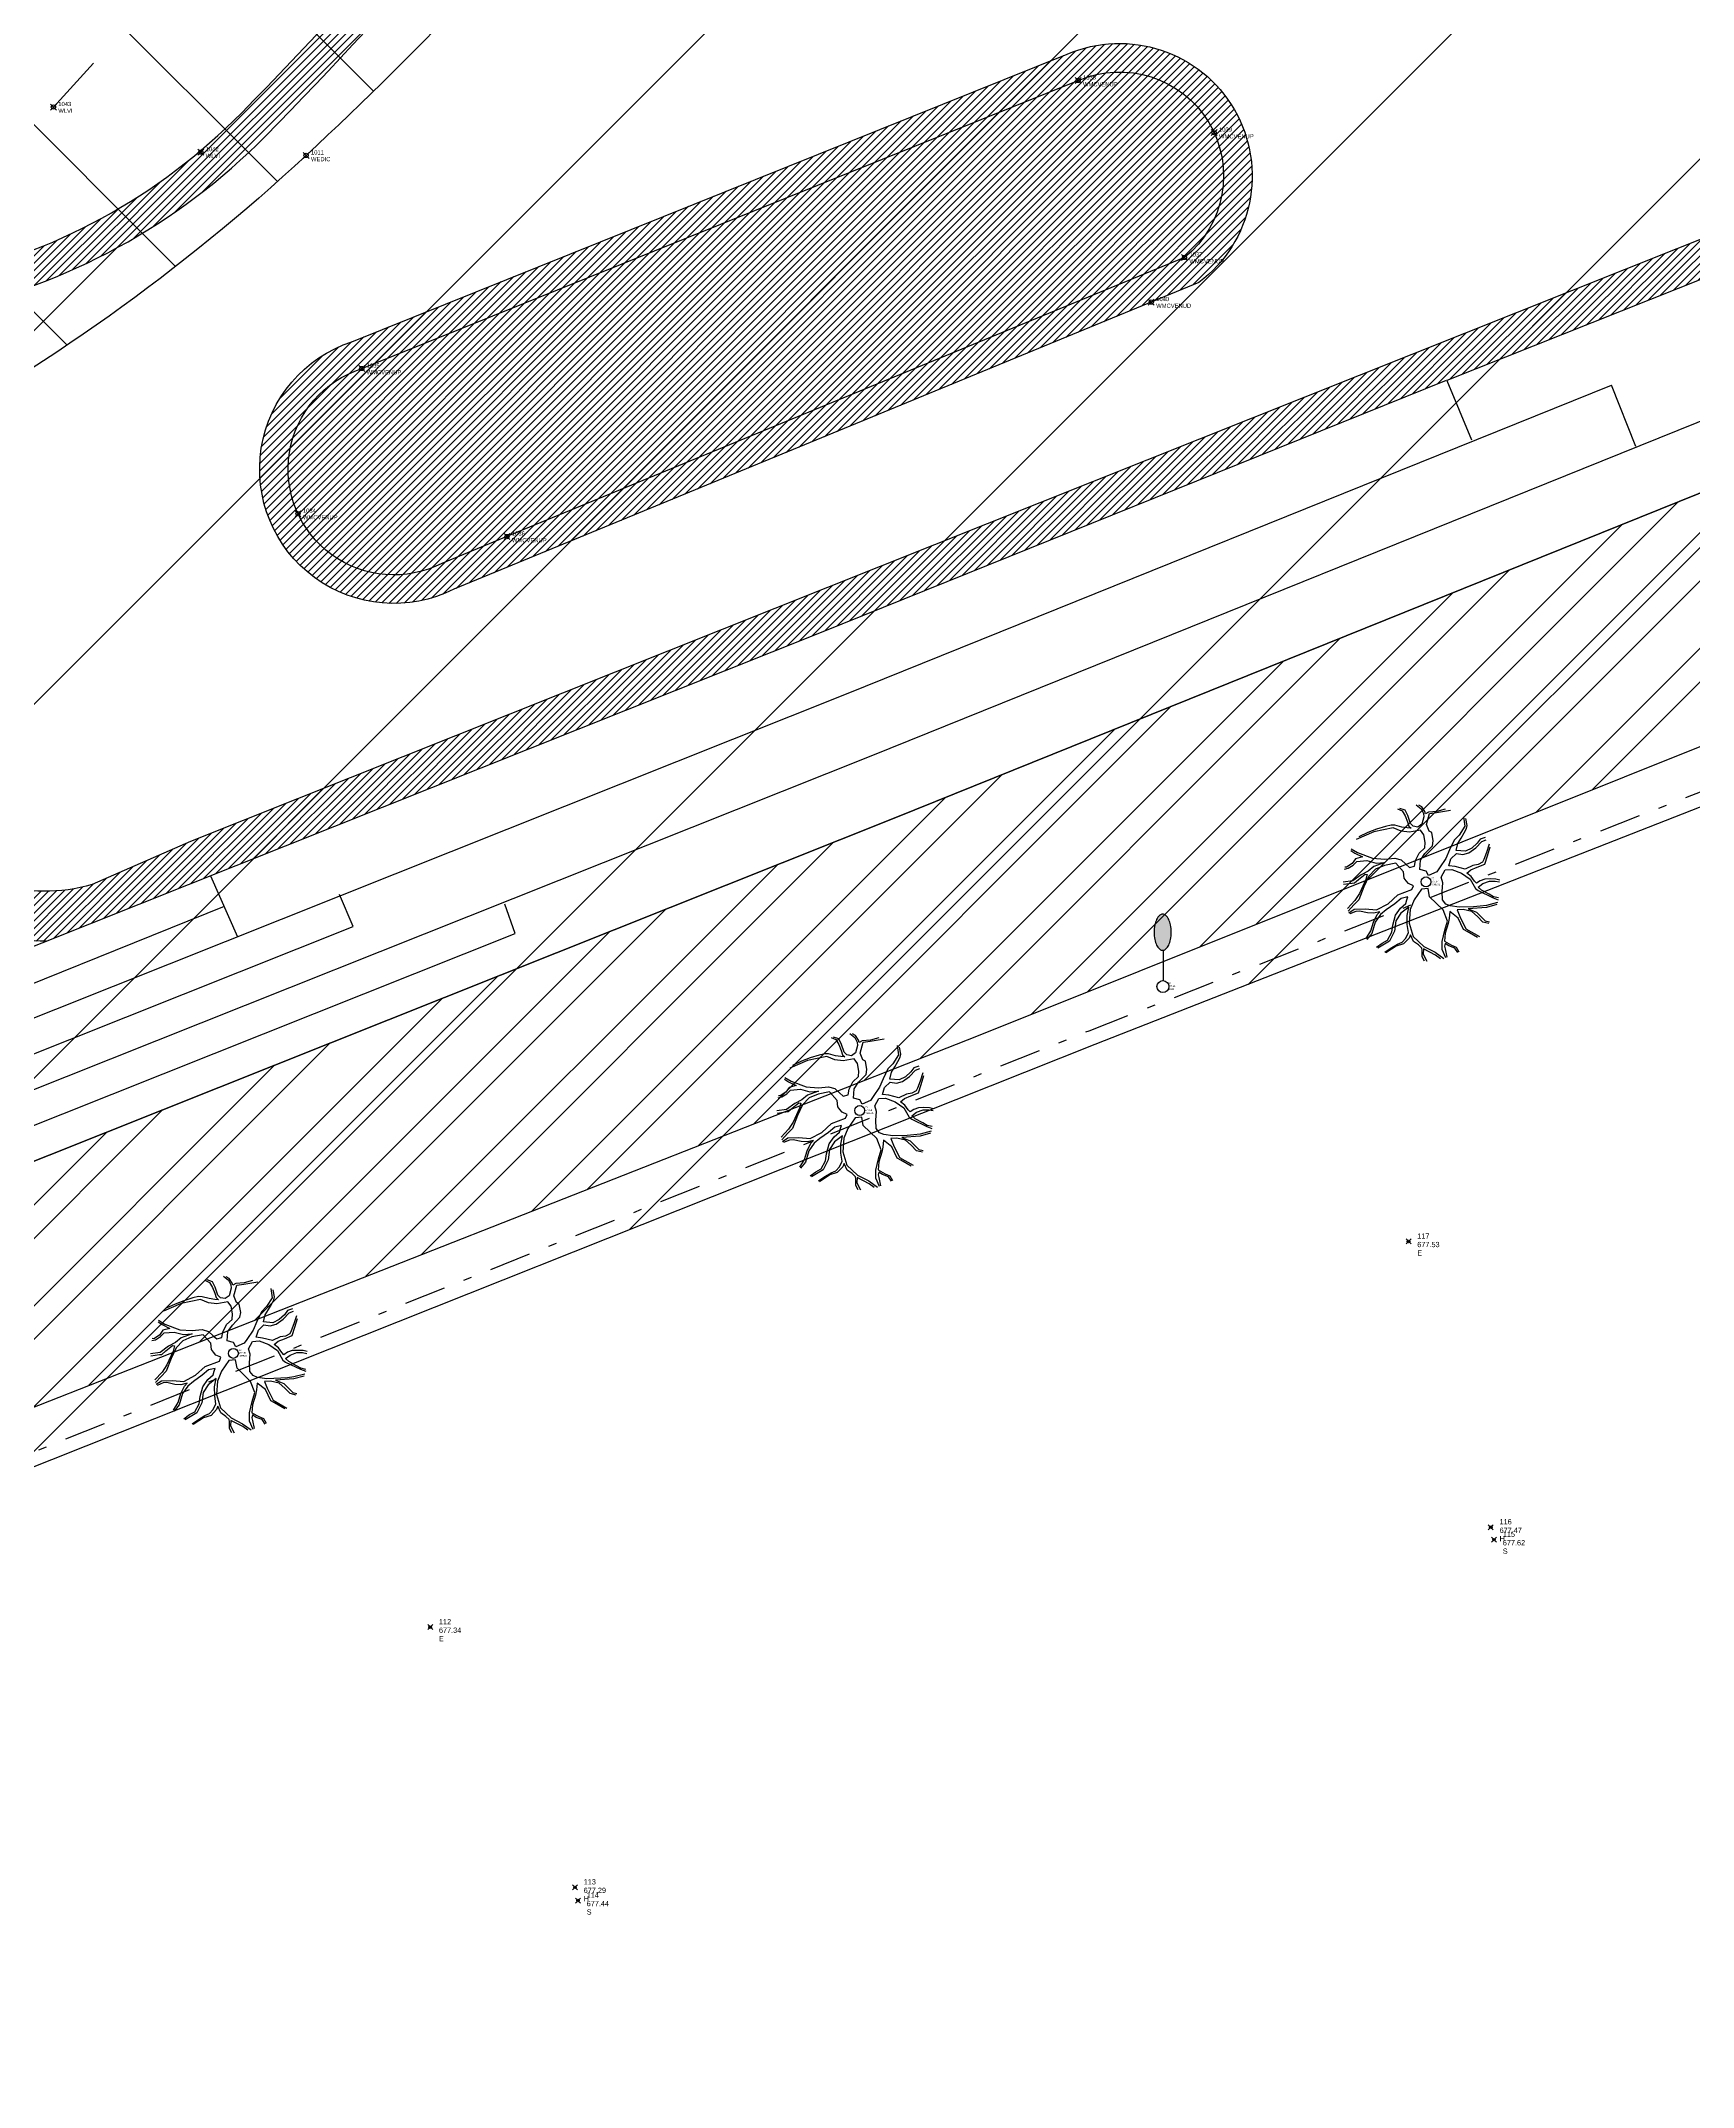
# Model space of a CAD drawing. Extents: x 352140 to 354978, y 6304672 to 6307963.
# Drawn here: x 352574.93 to 352594.79, y 6305439.8 to 6305464.39 of the extents above; entities that cross this region are included whole.
import ezdxf

# ---------------------------------------------------------------- set-up
doc = ezdxf.new("R2010")
doc.units = 0
doc.header["$PDMODE"] = 35
doc.header["$PDSIZE"] = 0.03
doc.linetypes.add('HIDDEN', pattern=[9.525, 6.35, -3.175])
doc.linetypes.add('JPG_DASHDOT', pattern=[1, 0.5, -0.25, 0, -0.25])
doc.layers.get('0').update_dxf_attribs({"linetype": 'CONTINUOUS'})
for name, color, linetype in [('0-LEVANTAMIENTO 2020.SEP', 252, 'CONTINUOUS'), ('02_Geo ext_Acotamiento', 7, 'CONTINUOUS'), ('1-ESCALA', 252, 'CONTINUOUS'), ('1-LINEA EXTERIOR EDIFICIO MADERAS', 252, 'CONTINUOUS'), ('1-LINEA MAMPARA DE CRISTAL', 7, 'HIDDEN'), ('1-MURO', 7, 'CONTINUOUS'), ('1-VEREDA', 251, 'CONTINUOUS'), ('2-ACHURADO MURO', 9, 'CONTINUOUS'), ('2-ACHURADO VEREDA', 252, 'CONTINUOUS'), ('TOP-URB-SOLERAS', 2, 'JPG_DASHDOT'), ('V-NODE - 2013', 4, 'CONTINUOUS'), ('V-NODE-TEXT', 1, 'CONTINUOUS'), ('V-NODE-TEXT 2013', 2, 'CONTINUOUS'), ('V-NODE-TEXT5', 5, 'CONTINUOUS'), ('Z-ARBOL', 253, 'CONTINUOUS'), ('Z-LUM', 253, 'CONTINUOUS')]:
    doc.layers.add(name, color=color, linetype=linetype)
doc.styles.add('ROMANS', font='romans.shx', dxfattribs={"width": 0.75})
doc.dimstyles.new('Principal', dxfattribs={"dimscale": 0, "dimtxt": 2, "dimasz": 2, "dimexe": 1, "dimexo": 1, "dimtad": 1, "dimrnd": 0.05, "dimzin": 1, "dimtxsty": 'ROMANS', "dimcen": 2.5, "dimclrt": 2, "dimaunit": 2, "dimadec": 0, "dimazin": 0, "dimtfac": 1, "dimtmove": 0, "dimatfit": 3, "dimfxl": 1, "dimfxlon": 1, "dimarcsym": 0})
pattern_1 = [(45, (0, 0), (-0.04490128060535, 0.04490128060535), [])]

# ---------------------------------------------------------------- blocks, each defined once
blk = doc.blocks.new('*U223', base_point=(352581.385, 6305442.039))
at = {"layer": 'V-NODE - 2013', "lineweight": -2}
blk.add_point((352581.385, 6305442.039), dxfattribs=at)
at = {"layer": 'V-NODE-TEXT 2013', "linetype": 'ByBlock', "char_height": 0.0635}
for s, insert, attachment_point in [('114', (352581.49, 6305442.072), 7), ('S', (352581.49, 6305441.933), 1), ('677.44', (352581.49, 6305442.034), 1)]:
    blk.add_mtext(s, dxfattribs=dict(at, insert=insert, attachment_point=attachment_point))
blk = doc.blocks.new('*U224', base_point=(352592.396, 6305446.375))
at = {"layer": 'V-NODE - 2013', "lineweight": -2}
blk.add_point((352592.396, 6305446.375), dxfattribs=at)
at = {"layer": 'V-NODE-TEXT 2013', "linetype": 'ByBlock', "char_height": 0.0635}
for s, insert, attachment_point in [('S', (352592.501, 6305446.269), 1), ('677.62', (352592.501, 6305446.37), 1), ('115', (352592.501, 6305446.408), 7)]:
    blk.add_mtext(s, dxfattribs=dict(at, insert=insert, attachment_point=attachment_point))
blk = doc.blocks.new('*U372', base_point=(352581.349, 6305442.198))
at = {"layer": 'V-NODE - 2013', "lineweight": -2}
blk.add_point((352581.349, 6305442.198), dxfattribs=at)
at = {"layer": 'V-NODE-TEXT 2013', "linetype": 'ByBlock', "char_height": 0.0635}
for s, insert, attachment_point in [('677.29', (352581.454, 6305442.193), 1), ('113', (352581.454, 6305442.231), 7), ('H', (352581.454, 6305442.092), 1)]:
    blk.add_mtext(s, dxfattribs=dict(at, insert=insert, attachment_point=attachment_point))
blk = doc.blocks.new('*U373', base_point=(352592.357, 6305446.525))
at = {"layer": 'V-NODE - 2013', "lineweight": -2}
blk.add_point((352592.357, 6305446.525), dxfattribs=at)
at = {"layer": 'V-NODE-TEXT 2013', "linetype": 'ByBlock', "char_height": 0.0635}
for s, insert, attachment_point in [('677.47', (352592.462, 6305446.52), 1), ('116', (352592.462, 6305446.558), 7), ('H', (352592.462, 6305446.419), 1)]:
    blk.add_mtext(s, dxfattribs=dict(at, insert=insert, attachment_point=attachment_point))
blk = doc.blocks.new('*U410', base_point=(352579.609, 6305445.324))
at = {"layer": 'V-NODE - 2013', "lineweight": -2}
blk.add_point((352579.609, 6305445.324), dxfattribs=at)
at = {"layer": 'V-NODE-TEXT 2013', "linetype": 'ByBlock', "char_height": 0.0635}
for s, insert, attachment_point in [('677.34', (352579.714, 6305445.319), 1), ('112', (352579.714, 6305445.357), 7), ('E', (352579.714, 6305445.218), 1)]:
    blk.add_mtext(s, dxfattribs=dict(at, insert=insert, attachment_point=attachment_point))
blk = doc.blocks.new('*U411', base_point=(352591.368, 6305449.959))
at = {"layer": 'V-NODE - 2013', "lineweight": -2}
blk.add_point((352591.368, 6305449.959), dxfattribs=at)
at = {"layer": 'V-NODE-TEXT 2013', "linetype": 'ByBlock', "char_height": 0.0635}
for s, insert, attachment_point in [('117', (352591.473, 6305449.992), 7), ('677.53', (352591.473, 6305449.954), 1), ('E', (352591.473, 6305449.853), 1)]:
    blk.add_mtext(s, dxfattribs=dict(at, insert=insert, attachment_point=attachment_point))
blk = doc.blocks.new('*U637', base_point=(352578.02, 6305458.705))
at = {"layer": 'V-NODE-TEXT5', "lineweight": -2}
for p, q in [((352577.984, 6305458.669), (352578.056, 6305458.741)), ((352577.984, 6305458.741), (352578.056, 6305458.669))]:
    blk.add_line(p, q, dxfattribs=at)
blk.add_circle((352578.02, 6305458.705), 0.0254, dxfattribs=at)
at = {"layer": 'V-NODE-TEXT5', "color": 0, "linetype": 'ByBlock', "char_height": 0.0508}
for s, insert, attachment_point in [('WMCVENUP', (352578.079, 6305458.686), 1), ('1034', (352578.079, 6305458.741), 4)]:
    blk.add_mtext(s, dxfattribs=dict(at, insert=insert, attachment_point=attachment_point))
blk = doc.blocks.new('*U638', base_point=(352578.786, 6305460.449))
at = {"layer": 'V-NODE-TEXT5', "lineweight": -2}
for p, q in [((352578.75, 6305460.413), (352578.822, 6305460.485)), ((352578.75, 6305460.485), (352578.822, 6305460.413))]:
    blk.add_line(p, q, dxfattribs=at)
blk.add_circle((352578.786, 6305460.449), 0.0254, dxfattribs=at)
at = {"layer": 'V-NODE-TEXT5', "color": 0, "linetype": 'ByBlock', "char_height": 0.0508}
for s, insert, attachment_point in [('WMCVENUP', (352578.845, 6305460.43), 1), ('1035', (352578.845, 6305460.485), 4)]:
    blk.add_mtext(s, dxfattribs=dict(at, insert=insert, attachment_point=attachment_point))
blk = doc.blocks.new('*U639', base_point=(352580.532, 6305458.43))
at = {"layer": 'V-NODE-TEXT5', "lineweight": -2}
for p, q in [((352580.496, 6305458.394), (352580.568, 6305458.466)), ((352580.496, 6305458.466), (352580.568, 6305458.394))]:
    blk.add_line(p, q, dxfattribs=at)
blk.add_circle((352580.532, 6305458.43), 0.0254, dxfattribs=at)
at = {"layer": 'V-NODE-TEXT5', "color": 0, "linetype": 'ByBlock', "char_height": 0.0508}
for s, insert, attachment_point in [('WMCVENUP', (352580.591, 6305458.411), 1), ('1036', (352580.591, 6305458.466), 4)]:
    blk.add_mtext(s, dxfattribs=dict(at, insert=insert, attachment_point=attachment_point))
blk = doc.blocks.new('*U640', base_point=(352588.675, 6305461.783))
at = {"layer": 'V-NODE-TEXT5', "lineweight": -2}
for p, q in [((352588.639, 6305461.747), (352588.711, 6305461.819)), ((352588.639, 6305461.819), (352588.711, 6305461.747))]:
    blk.add_line(p, q, dxfattribs=at)
blk.add_circle((352588.675, 6305461.783), 0.0254, dxfattribs=at)
at = {"layer": 'V-NODE-TEXT5', "color": 0, "linetype": 'ByBlock', "char_height": 0.0508}
for s, insert, attachment_point in [('WMCVENUP', (352588.734, 6305461.764), 1), ('1037', (352588.734, 6305461.819), 4)]:
    blk.add_mtext(s, dxfattribs=dict(at, insert=insert, attachment_point=attachment_point))
blk = doc.blocks.new('*U641', base_point=(352587.396, 6305463.91))
at = {"layer": 'V-NODE-TEXT5', "lineweight": -2}
for p, q in [((352587.36, 6305463.874), (352587.432, 6305463.946)), ((352587.36, 6305463.946), (352587.432, 6305463.874))]:
    blk.add_line(p, q, dxfattribs=at)
blk.add_circle((352587.396, 6305463.91), 0.0254, dxfattribs=at)
at = {"layer": 'V-NODE-TEXT5', "color": 0, "linetype": 'ByBlock', "char_height": 0.0508}
for s, insert, attachment_point in [('1038', (352587.455, 6305463.946), 4), ('WMCVENUP', (352587.455, 6305463.891), 1)]:
    blk.add_mtext(s, dxfattribs=dict(at, insert=insert, attachment_point=attachment_point))
blk = doc.blocks.new('*U642', base_point=(352589.031, 6305463.284))
at = {"layer": 'V-NODE-TEXT5', "lineweight": -2}
for p, q in [((352588.995, 6305463.248), (352589.067, 6305463.32)), ((352588.995, 6305463.32), (352589.067, 6305463.248))]:
    blk.add_line(p, q, dxfattribs=at)
blk.add_circle((352589.031, 6305463.284), 0.0254, dxfattribs=at)
at = {"layer": 'V-NODE-TEXT5', "color": 0, "linetype": 'ByBlock', "char_height": 0.0508}
for s, insert, attachment_point in [('WMCVENUP', (352589.09, 6305463.265), 1), ('1039', (352589.09, 6305463.32), 4)]:
    blk.add_mtext(s, dxfattribs=dict(at, insert=insert, attachment_point=attachment_point))
blk = doc.blocks.new('*U643', base_point=(352588.276, 6305461.248))
at = {"layer": 'V-NODE-TEXT5', "lineweight": -2}
for p, q in [((352588.24, 6305461.212), (352588.312, 6305461.284)), ((352588.24, 6305461.284), (352588.312, 6305461.212))]:
    blk.add_line(p, q, dxfattribs=at)
blk.add_circle((352588.276, 6305461.248), 0.0254, dxfattribs=at)
at = {"layer": 'V-NODE-TEXT5', "color": 0, "linetype": 'ByBlock', "char_height": 0.0508}
for s, insert, attachment_point in [('1040', (352588.335, 6305461.284), 4), ('WMCVENUD', (352588.335, 6305461.229), 1)]:
    blk.add_mtext(s, dxfattribs=dict(at, insert=insert, attachment_point=attachment_point))
blk = doc.blocks.new('*U647', base_point=(352576.851, 6305463.049))
at = {"layer": 'V-NODE-TEXT5', "lineweight": -2}
for p, q in [((352576.815, 6305463.013), (352576.887, 6305463.085)), ((352576.815, 6305463.085), (352576.887, 6305463.013))]:
    blk.add_line(p, q, dxfattribs=at)
blk.add_circle((352576.851, 6305463.049), 0.0254, dxfattribs=at)
at = {"layer": 'V-NODE-TEXT5', "color": 0, "linetype": 'ByBlock', "char_height": 0.0508}
for s, insert, attachment_point in [('WLVI', (352576.91, 6305463.03), 1), ('1042', (352576.91, 6305463.085), 4)]:
    blk.add_mtext(s, dxfattribs=dict(at, insert=insert, attachment_point=attachment_point))
blk = doc.blocks.new('*U648', base_point=(352575.08, 6305463.592))
at = {"layer": 'V-NODE-TEXT5', "lineweight": -2}
for p, q in [((352575.044, 6305463.556), (352575.116, 6305463.628)), ((352575.044, 6305463.628), (352575.116, 6305463.556))]:
    blk.add_line(p, q, dxfattribs=at)
blk.add_circle((352575.08, 6305463.592), 0.0254, dxfattribs=at)
at = {"layer": 'V-NODE-TEXT5', "color": 0, "linetype": 'ByBlock', "char_height": 0.0508}
for s, insert, attachment_point in [('WLVI', (352575.139, 6305463.573), 1), ('1043', (352575.139, 6305463.628), 4)]:
    blk.add_mtext(s, dxfattribs=dict(at, insert=insert, attachment_point=attachment_point))
blk = doc.blocks.new('*U693', base_point=(352578.117, 6305463.01))
at = {"layer": 'V-NODE-TEXT5', "lineweight": -2}
for p, q in [((352578.081, 6305462.974), (352578.153, 6305463.046)), ((352578.081, 6305463.046), (352578.153, 6305462.974))]:
    blk.add_line(p, q, dxfattribs=at)
blk.add_circle((352578.117, 6305463.01), 0.0254, dxfattribs=at)
at = {"layer": 'V-NODE-TEXT5', "color": 0, "linetype": 'ByBlock', "char_height": 0.0508}
for s, insert, attachment_point in [('WEDIC', (352578.176, 6305462.991), 1), ('1011', (352578.176, 6305463.046), 4)]:
    blk.add_mtext(s, dxfattribs=dict(at, insert=insert, attachment_point=attachment_point))
blk = doc.blocks.new('ARBOL')
at = {"layer": 'Z-ARBOL', "color": 9, "linetype": 'Continuous', "true_color": 0xbdbdbd}
for p, q in [((-1.4, 3.6), (-1.17, 3.49)), ((-1.03, 3.53), (-1.29, 3.62)), ((-1.17, 3.49), (-1.02, 3.25)), ((-0.9, 3.26), (-1.03, 3.53)), ((-1.02, 3.25), (-0.91, 2.96)), ((-0.77, 2.87), (-0.9, 3.26)), ((-0.48, 3.8), (-0.24, 3.6)), ((-0.21, 3.69), (-0.35, 3.77)), ((-0.24, 3.6), (-0.12, 3.37)), ((-0.06, 3.46), (-0.21, 3.69)), ((-0.1, 3.21), (-0.21, 2.84)), ((-0.12, 3.37), (-0.1, 3.21)), ((-0.03, 3.35), (-0.06, 3.46)), ((0.12, 3.44), (-0.03, 3.35)), ((0.02, 2.83), (0.17, 3.36)), ((0.53, 3.47), (0.12, 3.44)), ((0.17, 3.36), (0.52, 3.41)), ((0.52, 3.41), (1.21, 3.53)), ((0.95, 3.58), (0.53, 3.47)), ((1.85, 3.2), (1.91, 2.74)), ((2.03, 2.78), (1.96, 3.12)), ((-2.57, 2.46), (-3.44, 2.08)), ((-2.87, 2.43), (-3.3, 2.22)), ((-2.44, 2.59), (-2.87, 2.43)), ((-1.61, 2.66), (-2.57, 2.46)), ((-1.99, 2.73), (-2.44, 2.59)), ((-1.72, 2.8), (-1.99, 2.73)), ((-1.54, 2.79), (-1.72, 2.8)), ((-1.23, 2.49), (-1.61, 2.66)), ((-1.19, 2.7), (-1.54, 2.79)), ((-0.82, 2.44), (-1.23, 2.49)), ((-0.92, 2.66), (-1.19, 2.7)), ((-0.73, 2.64), (-0.92, 2.66)), ((-0.91, 2.96), (-0.85, 2.75)), ((-0.85, 2.75), (-0.73, 2.64)), ((-0.27, 2.54), (-0.82, 2.44)), ((-0.63, 2.74), (-0.77, 2.87)), ((-0.4, 2.7), (-0.63, 2.74)), ((-0.21, 2.84), (-0.4, 2.7)), ((-0.1, 2.32), (-0.27, 2.54)), ((-0.04, 1.94), (-0.1, 2.32)), ((0.15, 2.5), (0.02, 2.83)), ((0.28, 2.43), (0.15, 2.5)), ((0.36, 2.02), (0.28, 2.43)), ((0.32, 1.78), (0.36, 2.02)), ((1.39, 2.05), (1.15, 1.57)), ((1.63, 2.3), (1.39, 2.05)), ((1.56, 1.89), (1.73, 2.16)), ((1.91, 2.74), (1.63, 2.3)), ((1.73, 2.16), (1.88, 2.41)), ((1.88, 2.41), (2, 2.63)), ((2, 2.63), (2.03, 2.78)), ((2.67, 2.11), (2.52, 1.9)), ((2.91, 2.19), (2.67, 2.11)), ((2.75, 1.99), (2.96, 2.07)), ((-3.7, 1.55), (-3.5, 1.42)), ((-3.69, 1.63), (-3.38, 1.44)), ((-3.47, 1.14), (-3.63, 0.9)), ((-3.59, 0.83), (-3.41, 1.01)), ((-3.5, 1.42), (-3.12, 1.23)), ((-3.12, 1.23), (-3.47, 1.14)), ((-3.41, 1.01), (-2.91, 1.05)), ((-3.38, 1.44), (-2.63, 1.16)), ((-2.91, 1.05), (-2.46, 0.93)), ((-2.63, 1.16), (-2.02, 1.12)), ((-2.02, 1.12), (-1.54, 1.17)), ((-1.54, 1.17), (-1.22, 1.08)), ((-1.22, 1.08), (-1, 0.87)), ((-0.57, 0.78), (-0.52, 1.05)), ((-0.52, 1.05), (-0.33, 1.42)), ((-0.33, 1.42), (-0.06, 1.67)), ((-0.31, 0.61), (-0.27, 1.07)), ((-0.27, 1.07), (-0.05, 1.39)), ((-0.06, 1.67), (-0.04, 1.94)), ((-0.05, 1.39), (0.32, 1.78)), ((0.97, 1.15), (0.66, 0.69)), ((1.15, 1.57), (0.97, 1.15)), ((1.13, 0.79), (1.23, 1.14)), ((1.23, 1.14), (1.5, 1.4)), ((1.49, 1.55), (1.56, 1.89)), ((1.95, 1.51), (1.49, 1.55)), ((1.5, 1.4), (1.82, 1.35)), ((1.82, 1.35), (2.11, 1.43)), ((2.25, 1.66), (1.95, 1.51)), ((2.11, 1.43), (2.46, 1.68)), ((2.52, 1.9), (2.25, 1.66)), ((2.46, 1.68), (2.75, 1.99)), ((2.84, 1.11), (2.78, 0.97)), ((2.97, 1.45), (2.84, 1.11)), ((2.89, 0.88), (3.02, 1.29)), ((3.11, 1.85), (2.97, 1.45)), ((3.02, 1.29), (3.16, 1.72)), ((-3.6, 0.05), (-4.08, -0.02)), ((-4.02, 0.63), (-3.84, 0.67)), ((-3.92, 0.72), (-3.99, 0.73)), ((-3.63, 0.9), (-3.92, 0.72)), ((-3.84, 0.67), (-3.59, 0.83)), ((-3.19, 0.35), (-3.6, 0.05)), ((-3.52, -0.05), (-3.33, 0.12)), ((-3.33, 0.12), (-3, 0.38)), ((-2.97, 0.11), (-3.28, -0.57)), ((-2.85, 0.53), (-3.19, 0.35)), ((-2.81, 0.28), (-3.06, -0.25)), ((-3, 0.38), (-2.89, 0.37)), ((-2.89, 0.37), (-2.97, 0.11)), ((-2.57, 0.76), (-2.85, 0.53)), ((-2.49, 0.62), (-2.81, 0.28)), ((-2.02, 0.96), (-2.57, 0.76)), ((-2.05, 0.81), (-2.49, 0.62)), ((-2.46, 0.93), (-2.02, 0.96)), ((-1.49, 0.92), (-2.05, 0.81)), ((-1.11, 0.5), (-1.49, 0.92)), ((-1.07, 0.19), (-1.11, 0.5)), ((-0.98, 0.06), (-1.07, 0.19)), ((-1, 0.87), (-0.82, 0.71)), ((-0.86, -0.08), (-0.98, 0.06)), ((-0.82, 0.71), (-0.57, 0.78)), ((0, 0.53), (-0.31, 0.61)), ((0.12, 0.32), (0, 0.53)), ((0.54, 0.5), (0.12, 0.32)), ((0.66, 0.69), (0.54, 0.5)), ((0.75, 0.23), (0.95, 0.59)), ((0.83, -0.04), (0.75, 0.23)), ((0.95, 0.59), (1.27, 0.61)), ((1.43, 0.75), (1.13, 0.79)), ((1.27, 0.61), (1.74, 0.43)), ((1.92, 0.63), (1.43, 0.75)), ((1.74, 0.43), (2.18, 0.14)), ((2.3, 0.81), (1.92, 0.63)), ((2.01, 0.43), (2.21, 0.6)), ((2.22, 0.27), (2.01, 0.43)), ((2.18, 0.14), (2.43, -0.33)), ((2.21, 0.6), (2.52, 0.72)), ((2.39, 0.04), (2.22, 0.27)), ((2.56, 0.85), (2.3, 0.81)), ((2.48, -0.07), (2.39, 0.04)), ((2.67, 0.06), (2.48, -0.07)), ((2.52, 0.72), (2.89, 0.88)), ((2.78, 0.97), (2.56, 0.85)), ((2.89, 0.14), (2.67, 0.06)), ((2.79, -0.08), (3.12, 0.04)), ((3.16, 0.15), (2.89, 0.14)), ((3.12, 0.04), (3.41, 0.04)), ((3.43, 0.14), (3.16, 0.15)), ((3.41, 0.04), (3.61, 0)), ((3.63, 0.09), (3.43, 0.14)), ((-4.07, -0.12), (-3.64, -0.06)), ((-3.51, -0.92), (-3.87, -1.31)), ((-3.64, -0.06), (-3.52, -0.05)), ((-3.31, -0.88), (-3.56, -1.13)), ((-3.28, -0.57), (-3.51, -0.92)), ((-3.06, -0.25), (-3.31, -0.88)), ((-1.86, -1.08), (-1.39, -0.64)), ((-1.23, -0.81), (-1.54, -1.08)), ((-1.39, -0.64), (-0.69, -0.38)), ((-0.89, -0.74), (-1.23, -0.81)), ((-1, -1.06), (-0.95, -0.88)), ((-0.95, -0.88), (-0.89, -0.74)), ((-0.61, -0.19), (-0.86, -0.08)), ((-0.59, -0.88), (-0.78, -1.36)), ((-0.69, -0.38), (-0.61, -0.19)), ((-0.23, -0.35), (-0.59, -0.88)), ((0.11, -0.32), (-0.23, -0.35)), ((0.18, -0.73), (0.11, -0.32)), ((0.84, -1.38), (0.18, -0.73)), ((0.79, -0.47), (0.83, -0.04)), ((0.81, -0.89), (0.79, -0.47)), ((0.98, -1.09), (0.81, -0.89)), ((2.43, -0.33), (2.56, -0.43)), ((2.56, -0.26), (2.79, -0.08)), ((2.73, -0.4), (2.56, -0.26)), ((2.56, -0.43), (3.3, -0.78)), ((3.11, -0.61), (2.73, -0.4)), ((3.33, -0.73), (3.11, -0.61)), ((3.3, -0.78), (3.56, -0.88)), ((3.57, -0.79), (3.33, -0.73)), ((-3.56, -1.13), (-3.83, -1.44)), ((-3.8, -1.52), (-3.54, -1.35)), ((-3.45, -1.45), (-3.75, -1.58)), ((-3.54, -1.35), (-2.99, -1.33)), ((-3.27, -1.44), (-3.45, -1.45)), ((-2.88, -1.53), (-3.27, -1.44)), ((-2.99, -1.33), (-2.43, -1.38)), ((-2.59, -1.54), (-2.88, -1.53)), ((-2.71, -2.41), (-2.58, -1.98)), ((-2.5, -1.98), (-2.67, -2.54)), ((-2.27, -1.47), (-2.59, -1.54)), ((-2.58, -1.98), (-2.41, -1.61)), ((-2.24, -1.61), (-2.5, -1.98)), ((-2.43, -1.38), (-1.86, -1.08)), ((-2.41, -1.61), (-2.27, -1.47)), ((-1.96, -1.38), (-2.24, -1.61)), ((-1.54, -1.08), (-1.96, -1.38)), ((-1.64, -2.13), (-1.51, -1.64)), ((-1.49, -1.92), (-1.55, -2.43)), ((-1.51, -1.64), (-1.25, -1.29)), ((-1.24, -1.54), (-1.49, -1.92)), ((-1.25, -1.29), (-1, -1.06)), ((-0.84, -1.24), (-1.24, -1.54)), ((-0.93, -1.65), (-0.84, -1.24)), ((-0.92, -2.1), (-0.93, -1.65)), ((-0.78, -1.36), (-0.83, -2.03)), ((1.05, -1.93), (0.84, -1.38)), ((0.93, -2.37), (1.05, -1.93)), ((1.19, -1.18), (0.98, -1.09)), ((1.14, -1.8), (1.09, -2.05)), ((1.18, -1.46), (1.14, -1.8)), ((1.59, -1.78), (1.18, -1.46)), ((1.64, -1.25), (1.19, -1.18)), ((1.83, -1.36), (1.54, -1.38)), ((1.54, -1.38), (1.67, -1.71)), ((1.84, -2.34), (1.59, -1.78)), ((2.33, -1.22), (1.64, -1.25)), ((1.67, -1.71), (1.96, -2.31)), ((2.25, -1.46), (1.83, -1.36)), ((2.97, -1.26), (2.07, -1.32)), ((2.07, -1.32), (2.49, -1.49)), ((2.54, -1.71), (2.25, -1.46)), ((2.67, -1.2), (2.33, -1.22)), ((2.49, -1.49), (2.92, -1.92)), ((2.8, -1.98), (2.54, -1.71)), ((2.97, -1.16), (2.67, -1.2)), ((3.09, -2.05), (2.8, -1.98)), ((2.92, -1.92), (3.12, -1.97)), ((3.52, -1.02), (2.97, -1.16)), ((3.49, -1.12), (2.97, -1.26)), ((-2.94, -2.79), (-2.71, -2.41)), ((-2.67, -2.54), (-2.91, -2.84)), ((-2.43, -3.22), (-2.16, -3.01)), ((-1.79, -2.92), (-2.37, -3.27)), ((-2.16, -3.01), (-1.89, -2.87)), ((-1.89, -2.87), (-1.69, -2.48)), ((-1.55, -2.43), (-1.79, -2.92)), ((-1.69, -2.48), (-1.64, -2.13)), ((-1.41, -3.06), (-1.17, -2.96)), ((-1.17, -2.96), (-0.99, -2.77)), ((-0.83, -2.77), (-1.1, -3.05)), ((-0.99, -2.77), (-0.87, -2.49)), ((-0.87, -2.49), (-0.92, -2.1)), ((-0.83, -2.03), (-0.63, -2.68)), ((-0.76, -2.6), (-0.83, -2.77)), ((-0.61, -2.93), (-0.76, -2.6)), ((-0.63, -2.68), (-0.11, -3.18)), ((-0.37, -3.1), (-0.61, -2.93)), ((0.79, -2.93), (0.93, -2.37)), ((0.79, -3.33), (0.79, -2.93)), ((0.95, -2.53), (0.91, -2.92)), ((0.91, -2.92), (1.26, -3.11)), ((1.09, -2.05), (0.95, -2.53)), ((2.03, -2.44), (1.84, -2.34)), ((1.96, -2.31), (2.63, -2.69)), ((2.54, -2.73), (2.03, -2.44)), ((-2.02, -3.46), (-1.76, -3.28)), ((-1.47, -3.17), (-1.98, -3.5)), ((-1.76, -3.28), (-1.41, -3.06)), ((-1.1, -3.05), (-1.47, -3.17)), ((-0.21, -3.26), (-0.37, -3.1)), ((-0.19, -3.36), (-0.21, -3.26)), ((-0.19, -3.69), (-0.19, -3.36)), ((-0.07, -3.91), (-0.19, -3.69)), ((-0.12, -3.3), (-0.14, -3.56)), ((-0.14, -3.56), (0.04, -3.91)), ((0.47, -3.6), (-0.12, -3.3)), ((-0.11, -3.18), (0.45, -3.46)), ((0.45, -3.46), (0.87, -3.77)), ((0.71, -3.78), (0.47, -3.6)), ((0.98, -3.74), (0.79, -3.33)), ((0.95, -3.03), (0.91, -3.17)), ((0.91, -3.17), (0.95, -3.3)), ((1.12, -3.15), (0.95, -3.03)), ((0.95, -3.3), (1.03, -3.7)), ((1.42, -3.26), (1.12, -3.15)), ((1.26, -3.11), (1.48, -3.21)), ((1.56, -3.48), (1.42, -3.26)), ((1.48, -3.21), (1.61, -3.44))]:
    blk.add_line(p, q, dxfattribs=at)
at = {"layer": 'Z-ARBOL', "color": 9, "true_color": 0xbdbdbd}
blk.add_circle((0, 0), 0.245, dxfattribs=at)
blk = doc.blocks.new('*U722', base_point=(352591.578, 6305454.28))
at = {"layer": 'Z-ARBOL', "linetype": 'ByBlock', "lineweight": -2, "xscale": 0.2441400029806206, "yscale": 0.2441400029806206, "zscale": 0.2441400029806206}
blk.add_blockref('ARBOL', (352591.578, 6305454.28), dxfattribs=at)
at = {"layer": 'V-NODE-TEXT', "linetype": 'ByBlock', "char_height": 0.02}
for s, insert, attachment_point in [('27', (352591.643, 6305454.32), 4), ('677.67', (352591.643, 6305454.295), 1), ('°ARBOL', (352591.643, 6305454.25), 4)]:
    blk.add_mtext(s, dxfattribs=dict(at, insert=insert, attachment_point=attachment_point))
blk = doc.blocks.new('*U723', base_point=(352584.771, 6305451.532))
at = {"layer": 'Z-ARBOL', "linetype": 'ByBlock', "lineweight": -2, "xscale": 0.2441400029806206, "yscale": 0.2441400029806206, "zscale": 0.2441400029806206}
blk.add_blockref('ARBOL', (352584.771, 6305451.532), dxfattribs=at)
at = {"layer": 'V-NODE-TEXT', "linetype": 'ByBlock', "char_height": 0.02}
for s, insert, attachment_point in [('29', (352584.836, 6305451.572), 4), ('677.58', (352584.836, 6305451.547), 1), ('°ARBOL', (352584.836, 6305451.502), 4)]:
    blk.add_mtext(s, dxfattribs=dict(at, insert=insert, attachment_point=attachment_point))
blk = doc.blocks.new('*U724', base_point=(352577.243, 6305448.614))
at = {"layer": 'Z-ARBOL', "linetype": 'ByBlock', "lineweight": -2, "xscale": 0.2441400029806206, "yscale": 0.2441400029806206, "zscale": 0.2441400029806206}
blk.add_blockref('ARBOL', (352577.243, 6305448.614), dxfattribs=at)
at = {"layer": 'V-NODE-TEXT', "linetype": 'ByBlock', "char_height": 0.02}
for s, insert, attachment_point in [('30', (352577.308, 6305448.654), 4), ('677.45', (352577.308, 6305448.629), 1), ('°ARBOL', (352577.308, 6305448.584), 4)]:
    blk.add_mtext(s, dxfattribs=dict(at, insert=insert, attachment_point=attachment_point))
blk = doc.blocks.new('LUM')
blk.add_hatch(color=256).paths.add_polyline_path([(0.32, 2.09, 0.048714), (0.293, 2.371, 0.062489), (0.224, 2.581, 0.102974), (0.101, 2.743, 0.180941), (-0.01, 2.784, 0.180941), (-0.121, 2.743, 0.102974), (-0.244, 2.581, 0.062489), (-0.313, 2.371, 0.048714), (-0.341, 2.09, 0.048714), (-0.313, 1.808, 0.062489), (-0.244, 1.599, 0.102974), (-0.121, 1.437, 0.180941), (-0.01, 1.395, 0.180941), (0.101, 1.437, 0.102974), (0.224, 1.599, 0.062489), (0.293, 1.808, 0.048714)])
at = {"layer": 'Z-LUM'}
blk.add_lwpolyline([(-0.341, 2.09, 0.048714), (-0.313, 1.808, 0.062489), (-0.244, 1.599, 0.102974), (-0.121, 1.437, 0.180941), (-0.01, 1.395, 0.180941), (0.101, 1.437, 0.102974), (0.224, 1.599, 0.062489), (0.293, 1.808, 0.048714), (0.32, 2.09, 0.048714), (0.293, 2.371, 0.062489), (0.224, 2.581, 0.102974), (0.101, 2.743, 0.180941), (-0.01, 2.784, 0.180941), (-0.121, 2.743, 0.102974), (-0.244, 2.581, 0.062489), (-0.313, 2.371, 0.048714)], format="xyb", close=True, dxfattribs=at)
blk.add_lwpolyline([(0.006, 1.395), (0.006, 0.23)], dxfattribs=at)
blk.add_circle((0, 0), 0.23, dxfattribs=at)
blk = doc.blocks.new('*U769', base_point=(352588.416, 6305453.022))
at = {"layer": 'Z-LUM', "linetype": 'ByBlock', "lineweight": -2, "xscale": 0.3122469918520235, "yscale": 0.3122469918520235, "zscale": 0.3122469918520235}
blk.add_blockref('LUM', (352588.416, 6305453.022), dxfattribs=at)
at = {"layer": 'V-NODE-TEXT', "linetype": 'ByBlock', "char_height": 0.02}
for s, insert, attachment_point in [('28', (352588.481, 6305453.062), 4), ('677.61', (352588.481, 6305453.037), 1), ('°LUM', (352588.481, 6305452.992), 4)]:
    blk.add_mtext(s, dxfattribs=dict(at, insert=insert, attachment_point=attachment_point))
blk = doc.blocks.new('*D1356')
at = {"layer": '02_Geo ext_Acotamiento', "color": 0, "lineweight": -2, "transparency": 16777216}
blk.add_line((352474.093, 6305972.205), (352473.119, 6305978.179), dxfattribs=at)
at = {"layer": '02_Geo ext_Acotamiento', "color": 0, "transparency": 16777216}
blk.add_solid([(352473.283, 6305978.206), (352472.954, 6305978.153), (352472.958, 6305979.166)], dxfattribs=at)
at = {"layer": '02_Geo ext_Acotamiento', "color": 2, "transparency": 16777216, "insert": (352474.582, 6305974.845), "char_height": 1, "attachment_point": 5, "rotation": 279.2575, "style": 'ROMANS'}
blk.add_mtext('R765,10', dxfattribs=at)

msp = doc.modelspace()

# ---------------------------------------------------------------- hatches: boundary and pattern name
at = {"layer": '0-LEVANTAMIENTO 2020.SEP'}
h = msp.add_hatch(dxfattribs=at)
h.set_pattern_fill('ANSI31', color=252)
h.paths.add_polyline_path([(352458.213, 6305401.216), (352452.503, 6305398.982), (352452.816, 6305399.28), (352452.609, 6305399.636), (352451.638, 6305400.227), (352457.678, 6305402.577), (352457.689, 6305402.79), (352457.683, 6305402.996), (352454.252, 6305411.685), (352450.931, 6305420.069), (352447.151, 6305429.404), (352442.008, 6305442.347), (352436.835, 6305455.304), (352430.757, 6305470.685), (352440.792, 6305475.07), (352451.682, 6305479.894), (352465.771, 6305486.18), (352480.216, 6305492.535), (352496.407, 6305499.712), (352513.657, 6305507.299), (352529.161, 6305514.161), (352541.959, 6305519.8), (352561.927, 6305528.675), (352571.449, 6305540.268), (352583.647, 6305555.178), (352598.213, 6305545.789), (352605.453, 6305541.805), (352602.222, 6305538.721), (352606.073, 6305535.813), (352608.645, 6305532.42), (352608.792, 6305532.234), (352608.857, 6305528.43), (352613.727, 6305525.092), (352613.927, 6305524.926), (352609.716, 6305517.616), (352604.317, 6305502.974), (352607.353, 6305483.644), (352606.958, 6305479.393), (352608.039, 6305476.818), (352609.065, 6305474.225), (352617.537, 6305468.424), (352618.346, 6305465.146), (352618.854, 6305464.849), (352618.951, 6305464.69), (352608.801, 6305460.676), (352599.579, 6305457.023), (352587.598, 6305452.326), (352574.209, 6305447), (352559.984, 6305441.387), (352541.368, 6305434.036), (352532.693, 6305430.631), (352523.045, 6305426.8), (352512.509, 6305422.629), (352503.01, 6305418.889), (352490.722, 6305414.053), (352481.682, 6305410.475), (352476.439, 6305408.401), (352468.05, 6305405.104)])
at = {"layer": '1-LINEA EXTERIOR EDIFICIO MADERAS'}
h = msp.add_hatch(dxfattribs=at)
h.set_pattern_fill('ANSI31', color=252, scale=0.5, angle=90)
h.paths.add_polyline_path([(352509.254, 6305464.349), (352489.235, 6305457.311, 0.006593), (352483.626, 6305455.312, 0.225672), (352479.522, 6305451.091, 0.369359), (352482.833, 6305442.806, 0.105621), (352487.097, 6305441.999), (352494.78, 6305441.975, 0.022709), (352512.986, 6305443.076, 0.009245), (352519.629, 6305443.906, 0.008069), (352526.96, 6305445.081, 0.00776), (352532.19, 6305446.09, 0.003168), (352537.058, 6305447.14, 0.018522), (352547.928, 6305449.983, -0.000433), (352550.887, 6305450.916, 0.02483), (352567.437, 6305456.785, 0.024648), (352573.151, 6305459.473, 0.065043), (352578.117, 6305463.01, 0.03227), (352582.068, 6305467.188, 0.06625), (352589.221, 6305481.458, 0.027642), (352596.216, 6305502.437, 0.013828), (352598.79, 6305513.005, 0.018853), (352600.543, 6305523.006, 0.159831), (352600.113, 6305525.357, 0.093527), (352598.113, 6305527.807, 0.380747), (352588.95, 6305527.551), (352586.878, 6305524.749), (352584.88, 6305521.705), (352583.088, 6305518.971), (352579.481, 6305513.484), (352576.46, 6305508.881), (352569.643, 6305498.477), (352565.382, 6305491.97), (352560.315, 6305485.388), (352555.754, 6305481.548), (352539.433, 6305474.882), (352517.803, 6305467.362)])
at = {"layer": '2-ACHURADO MURO'}
h = msp.add_hatch(dxfattribs=at)
h.set_pattern_fill('ANSI31', color=256, scale=0.02)
h.set_pattern_definition(pattern_1)
h.paths.add_polyline_path([(352570.127, 6305460.95, 0.077461), (352573.772, 6305461.139, 0.1474), (352577.629, 6305463.242, 0.075621), (352585.753, 6305474.432), (352585.398, 6305474.616, -0.075621), (352577.344, 6305463.523, -0.1474), (352573.69, 6305461.531, -0.07792), (352570.148, 6305461.35, 0.047976), (352569.972, 6305461.351, -0.182302), (352567.584, 6305462.442), (352565.452, 6305464.482), (352565.307, 6305464.33), (352567.765, 6305461.978), (352571.43, 6305456.525), (352572.974, 6305454.519, 0.226316), (352574.993, 6305453.567), (352584.314, 6305457.281), (352591.826, 6305460.311), (352591.829, 6305460.305), (352599.205, 6305463.245, 0.000013), (352599.064, 6305463.669), (352576.729, 6305454.766), (352575.547, 6305454.249, -0.302334), (352573.439, 6305454.899), (352572.008, 6305456.758), (352569.57, 6305460.251, -0.560443)])
h = msp.add_hatch(dxfattribs=at)
h.set_pattern_fill('ANSI31', color=256, scale=0.02)
h.set_pattern_definition(pattern_1)
h.paths.add_polyline_path([(352588.848, 6305461.483, 0.888424), (352587.264, 6305464.227), (352578.475, 6305460.694, 1.007958), (352579.893, 6305457.796), (352580.663, 6305458.113)])
at = {"layer": '2-ACHURADO VEREDA'}
h = msp.add_hatch(dxfattribs=at)
h.set_pattern_fill('ANSI32', color=256, scale=0.09)
edge = h.paths.add_edge_path()
edge.add_line((352494.157, 6305418.53), (352488.941, 6305416.427))
edge.add_line((352488.941, 6305416.427), (352489.942, 6305414.484))
edge.add_arc((352490.824, 6305415.746), 1.539, 235.046, 265.5321)
edge.add_line((352490.704, 6305414.211), (352494.697, 6305415.812))
edge.add_line((352494.697, 6305415.812), (352494.552, 6305416.257))
edge.add_line((352494.552, 6305416.257), (352502.709, 6305419.494))
edge.add_line((352502.709, 6305419.494), (352512.363, 6305423.326))
edge.add_line((352512.363, 6305423.326), (352522.849, 6305427.501))
edge.add_line((352522.849, 6305427.501), (352532.385, 6305431.239))
edge.add_line((352532.385, 6305431.239), (352541.168, 6305434.704))
edge.add_line((352541.168, 6305434.704), (352560.355, 6305442.352))
edge.add_line((352560.355, 6305442.352), (352574.057, 6305447.661))
edge.add_line((352574.057, 6305447.661), (352586.18, 6305452.427))
edge.add_line((352586.18, 6305452.427), (352599.796, 6305457.878))
edge.add_line((352599.796, 6305457.878), (352599.983, 6305460.901))
edge.add_line((352599.983, 6305460.901), (352599.939, 6305461.036))
edge.add_line((352599.939, 6305461.036), (352596.032, 6305459.42))
edge.add_line((352596.032, 6305459.42), (352585.207, 6305455.053))
edge.add_line((352585.207, 6305455.053), (352572.313, 6305449.916))
edge.add_line((352572.313, 6305449.916), (352559.381, 6305444.752))
edge.add_line((352559.381, 6305444.752), (352540.705, 6305437.224))
edge.add_line((352540.705, 6305437.224), (352531.498, 6305433.526))
edge.add_line((352531.498, 6305433.526), (352522.742, 6305429.978))
edge.add_line((352522.742, 6305429.978), (352511.784, 6305425.587))
edge.add_line((352511.784, 6305425.587), (352506.646, 6305423.549))
edge.add_line((352506.646, 6305423.549), (352502.028, 6305421.704))
edge.add_line((352502.028, 6305421.704), (352494.812, 6305418.794))
edge.add_line((352494.812, 6305418.794), (352495.181, 6305417.883))
edge.add_line((352495.181, 6305417.883), (352494.537, 6305417.593))
edge.add_line((352494.537, 6305417.593), (352494.157, 6305418.53))

# ---------------------------------------------------------------- linework, layer by layer
at = {"layer": '0-LEVANTAMIENTO 2020.SEP', "flags": 128}
msp.add_lwpolyline([(352599.579, 6305457.023), (352587.598, 6305452.326), (352574.209, 6305447), (352559.984, 6305441.387), (352541.368, 6305434.036), (352532.693, 6305430.631), (352523.045, 6305426.8), (352512.509, 6305422.629), (352503.01, 6305418.889), (352490.722, 6305414.053), (352481.682, 6305410.475), (352476.439, 6305408.401), (352468.05, 6305405.104), (352458.213, 6305401.216)], dxfattribs=at)
at = {"layer": '1-ESCALA', "flags": 128}
for points in [[(352540.705, 6305437.224), (352559.381, 6305444.752), (352572.313, 6305449.916), (352585.207, 6305455.053), (352596.032, 6305459.42), (352599.939, 6305461.036)], [(352540.999, 6305439.93), (352558.487, 6305446.979), (352571.423, 6305452.145), (352584.314, 6305457.281), (352591.826, 6305460.311)], [(352591.829, 6305460.305), (352592.123, 6305459.593)], [(352543.69, 6305439.29), (352559.083, 6305445.494), (352572.016, 6305450.659), (352584.909, 6305455.796), (352595.729, 6305460.161), (352595.766, 6305460.176)], [(352558.363, 6305446.068), (352571.72, 6305451.402), (352584.612, 6305456.538), (352593.809, 6305460.249)], [(352594.101, 6305459.513), (352593.809, 6305460.249)], [(352576.969, 6305454.354), (352577.291, 6305453.621)], [(352541.06, 6305437.799), (352559.232, 6305445.123), (352572.165, 6305450.287), (352580.632, 6305453.661), (352580.507, 6305454.011)], [(352551.042, 6305442.714), (352571.868, 6305451.03), (352578.683, 6305453.745), (352578.52, 6305454.129)], [(352577.132, 6305453.983), (352566.707, 6305449.777), (352566.806, 6305449.44)]]:
    msp.add_lwpolyline(points, dxfattribs=at)
at = {"layer": '1-LINEA EXTERIOR EDIFICIO MADERAS', "flags": 128}
msp.add_lwpolyline([(352596.216, 6305502.437, -0.027642), (352589.221, 6305481.458, -0.06625), (352582.068, 6305467.188, -0.03227), (352578.117, 6305463.01, -0.065043), (352573.151, 6305459.473, -0.024648), (352567.437, 6305456.785, -0.02318), (352552.004, 6305451.255, -0.020574), (352550.949, 6305450.891, 0.000441), (352547.928, 6305449.983, -0.018522), (352537.058, 6305447.14, -0.003168), (352532.19, 6305446.09, -0.00776), (352526.96, 6305445.081, -0.008069), (352519.629, 6305443.906, -0.009245)], format="xyb", dxfattribs=at)
at = {"layer": '1-LINEA MAMPARA DE CRISTAL', "ltscale": 0.2, "flags": 128}
msp.add_lwpolyline([(352581.998, 6305471.139), (352575.08, 6305463.592)], dxfattribs=at)
at = {"layer": '1-MURO'}
msp.add_line((352599.205, 6305463.245), (352591.829, 6305460.305), dxfattribs=at)
at = {"layer": '1-MURO', "flags": 128}
for points in [[(352574.993, 6305453.567, -0.226316), (352572.974, 6305454.519), (352571.43, 6305456.525), (352567.765, 6305461.978), (352565.307, 6305464.33), (352565.452, 6305464.482), (352567.584, 6305462.442, 0.182302), (352569.972, 6305461.351, -0.047976), (352570.148, 6305461.35, 0.07792), (352573.69, 6305461.531, 0.1474), (352577.344, 6305463.523, 0.075621), (352585.398, 6305474.616)], [(352599.064, 6305463.669), (352576.729, 6305454.766), (352575.547, 6305454.249, -0.302334), (352573.439, 6305454.899), (352572.008, 6305456.758), (352569.57, 6305460.251, -0.546974), (352570.106, 6305460.952, 0.07792), (352573.772, 6305461.139, 0.1474), (352577.629, 6305463.242, 0.075621), (352585.753, 6305474.432)]]:
    msp.add_lwpolyline(points, format="xyb", dxfattribs=at)
for points in [[(352580.663, 6305458.113), (352579.893, 6305457.796, -1.075612), (352578.669, 6305460.772), (352587.264, 6305464.227, -0.888424), (352588.848, 6305461.483)], [(352580.532, 6305458.43), (352579.75, 6305458.108, -1.085058), (352578.786, 6305460.449), (352587.396, 6305463.91, -0.875311), (352588.675, 6305461.783)]]:
    msp.add_lwpolyline(points, format="xyb", close=True, dxfattribs=at)
at = {"layer": '1-VEREDA'}
for points in [[(352596.032, 6305459.42), (352585.207, 6305455.053), (352572.313, 6305449.916), (352559.381, 6305444.752), (352540.705, 6305437.224), (352531.498, 6305433.526), (352522.742, 6305429.978)], [(352522.849, 6305427.501), (352532.385, 6305431.239), (352541.168, 6305434.704), (352560.355, 6305442.352), (352574.057, 6305447.661), (352586.18, 6305452.427), (352599.796, 6305457.878)]]:
    msp.add_lwpolyline(points, dxfattribs=at)
at = {"layer": 'TOP-URB-SOLERAS'}
for p, q in [((352587.53, 6305452.492), (352599.612, 6305457.213)), ((352574.208, 6305447.178), (352587.53, 6305452.492))]:
    msp.add_line(p, q, dxfattribs=at)

# ---------------------------------------------------------------- block references
for name, p in [('*U641', (352587.396, 6305463.91)), ('*U648', (352575.08, 6305463.592)), ('*U642', (352589.031, 6305463.284)), ('*U647', (352576.851, 6305463.049)), ('*U693', (352578.117, 6305463.01)), ('*U640', (352588.675, 6305461.783)), ('*U643', (352588.276, 6305461.248)), ('*U638', (352578.786, 6305460.449)), ('*U637', (352578.02, 6305458.705)), ('*U639', (352580.532, 6305458.43)), ('*U411', (352591.368, 6305449.959)), ('*U373', (352592.357, 6305446.525)), ('*U224', (352592.396, 6305446.375)), ('*U410', (352579.609, 6305445.324)), ('*U372', (352581.349, 6305442.198)), ('*U223', (352581.385, 6305442.039))]:
    msp.add_blockref(name, p)
at = {"layer": 'Z-ARBOL'}
for name, p in [('*U722', (352591.578, 6305454.28)), ('*U723', (352584.771, 6305451.532)), ('*U724', (352577.243, 6305448.614))]:
    msp.add_blockref(name, p, dxfattribs=at)
at = {"layer": 'Z-LUM'}
msp.add_blockref('*U769', (352588.416, 6305453.022), dxfattribs=at)

# ---------------------------------------------------------------- dimensions: what is measured, and where the dimension line sits
at = {"layer": '02_Geo ext_Acotamiento'}
dim = msp.add_radius_dim(center=(352596.042, 6305224.025), mpoint=(352472.958, 6305979.166), dimstyle='Principal', override={"dimscale": 0, "dimaunit": 0, "dimfxl": 0.22, "dimarcsym": 1}, dxfattribs=at)
dim.commit()
dim.dimension.update_dxf_attribs({"geometry": '*D1356', "text_midpoint": (352473.686, 6305974.698), "dimtype": 164})

doc.saveas('drawing.dxf')
